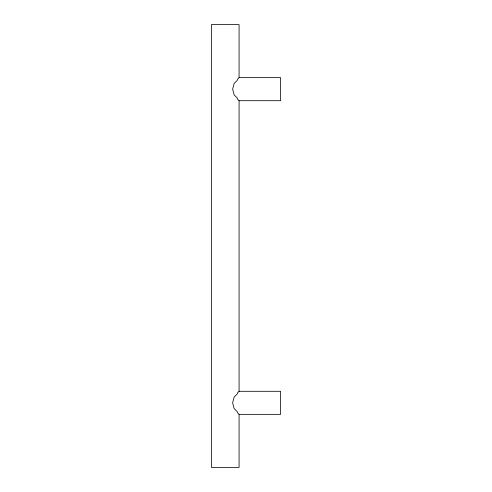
<?xml version="1.0" encoding="UTF-8"?>
<svg xmlns="http://www.w3.org/2000/svg" width="492" height="492" viewBox="0 0 492 492"><rect width="100%" height="100%" fill="white"/><g stroke="black" fill="none" stroke-linecap="round" stroke-linejoin="round"><path stroke-width="0.74" d="M239.081 77.644L237.538 79.187L237.23 80.344L234.161 83.406L232.618 89.175L234.161 94.938L237.23 98.006L237.538 99.163L239.081 100.706L239.081 391.294L237.538 392.837L237.23 393.994L234.161 397.056L232.618 402.825L234.161 408.588L237.23 411.656L237.538 412.813L239.081 414.356L239.081 467.4L211.406 467.4L211.406 24.6L239.081 24.6L239.081 77.644L280.594 77.644L280.594 100.706L239.081 100.706M239.081 391.294L280.594 391.294L280.594 414.356L239.081 414.356"/></g></svg>
